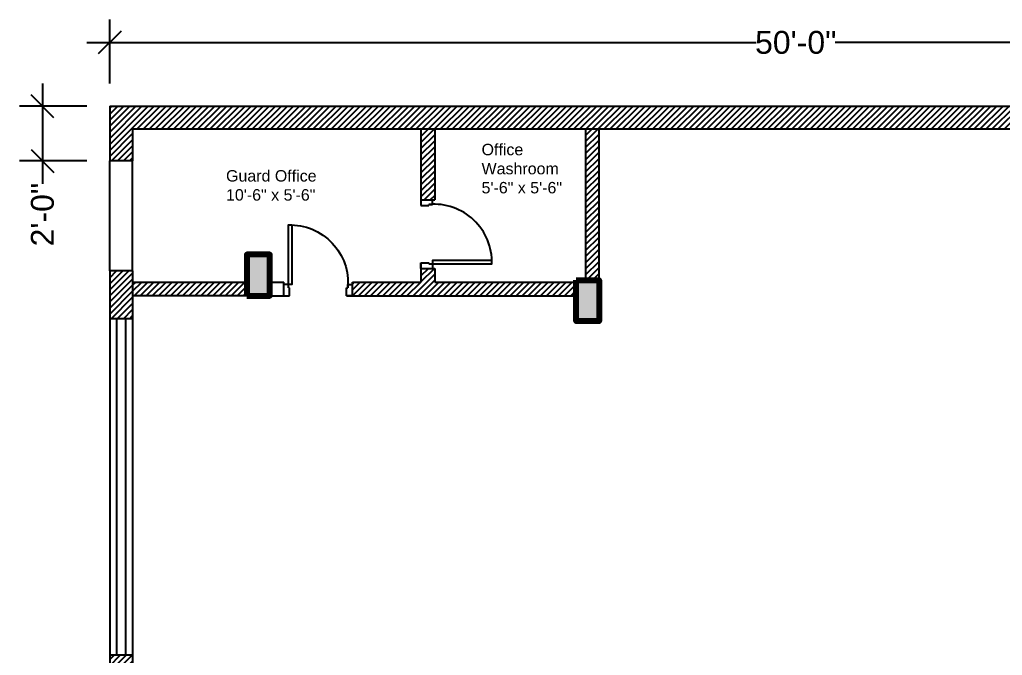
# Model space of a CAD drawing. Header units: inches. Extents: x 3867 to 6777, y -892 to 1021.
# Drawn here: x 6127.6 to 6557.3, y -479.6 to -201.5 of the extents above; entities that cross this region are included whole.
import ezdxf

# ---------------------------------------------------------------- set-up
doc = ezdxf.new("R2010")
doc.units = ezdxf.units.IN
doc.header["$MEASUREMENT"] = 0
doc.linetypes.add('HIDDEN', pattern=[0.375, 0.25, -0.125])
doc.layers.add('column.60', color=255, linetype='Continuous', lineweight=80)
doc.layers.add('FURNITURE', color=54, linetype='Continuous')
doc.layers.add('HATCH', color=1, linetype='Continuous')
doc.layers.add('MES-TEXT', color=250, linetype='Continuous', transparency=0.7)
doc.styles.get("Standard").update_dxf_attribs({"font": 'arial.ttf'})
doc.dimstyles.new('details12', dxfattribs={"dimtxt": 10, "dimasz": 10, "dimexe": 10, "dimexo": 10, "dimgap": 0.09, "dimtad": 0, "dimdec": 1, "dimzin": 3, "dimdsep": 46, "dimlunit": 4, "dimtxsty": 'Standard', "dimblk": 'OBLIQUE', "dimcen": 10, "dimdle": 10, "dimclrd": 4, "dimclre": 4, "dimclrt": 7, "dimadec": 0, "dimazin": 0, "dimtfac": 0.5, "dimtdec": 1, "dimtofl": 0, "dimtmove": 0, "dimatfit": 3, "dimfxl": 1, "dimtolj": 1, "dimtzin": 0, "dimarcsym": 0})
pattern_1 = [(45, (1336.3312, -1228.6184), (-1.3258252, 1.3258252), [])]

# ---------------------------------------------------------------- blocks, each defined once
blk = doc.blocks.new('_Oblique')
at = {"color": 0, "lineweight": -2}
blk.add_line((-0.5, -0.5), (0.5, 0.5), dxfattribs=at)
blk = doc.blocks.new('*D34')
at = {"layer": 'Defpoints', "color": 0, "linetype": 'HIDDEN', "transparency": 16777216}
for p in [(6166.98, -239.44), (6137.58, -263.37), (6166.98, -263.37)]:
    blk.add_point(p, dxfattribs=at)
at = {"layer": 'HATCH', "color": 4, "linetype": 'HIDDEN', "lineweight": -2, "transparency": 16777216}
for p, q in [((6137.58, -229.44), (6137.58, -263.37)), ((6156.98, -239.44), (6127.58, -239.44)), ((6156.98, -263.37), (6127.58, -263.37)), ((6137.58, -263.37), (6137.58, -273.37))]:
    blk.add_line(p, q, dxfattribs=at)
at = {"layer": 'HATCH', "color": 4, "linetype": 'HIDDEN', "lineweight": -2, "transparency": 16777216, "xscale": 10, "yscale": 10, "zscale": 10}
for p, rotation in [((6137.58, -239.44), 90), ((6137.58, -263.37), 270)]:
    blk.add_blockref('_Oblique', p, dxfattribs=dict(at, rotation=rotation))
at = {"layer": 'HATCH', "color": 7, "linetype": 'HIDDEN', "transparency": 16777216, "insert": (6137.58, -286.83), "char_height": 10, "attachment_point": 5, "rotation": 90}
blk.add_mtext('\\A1;2\'-0"', dxfattribs=at)
blk = doc.blocks.new('*D35')
at = {"layer": 'Defpoints', "color": 0, "linetype": 'HIDDEN', "transparency": 16777216}
for p in [(6166.98, -211.55), (6166.98, -239.52), (6766.98, -239.52)]:
    blk.add_point(p, dxfattribs=at)
at = {"layer": 'HATCH', "color": 4, "linetype": 'HIDDEN', "lineweight": -2, "transparency": 16777216}
for p, q in [((6166.98, -229.52), (6166.98, -201.55)), ((6766.98, -229.52), (6766.98, -201.55)), ((6156.98, -211.55), (6449.71, -211.55)), ((6776.98, -211.55), (6484.25, -211.55))]:
    blk.add_line(p, q, dxfattribs=at)
at = {"layer": 'HATCH', "color": 4, "linetype": 'HIDDEN', "lineweight": -2, "transparency": 16777216, "xscale": 10, "yscale": 10, "zscale": 10, "rotation": 180}
blk.add_blockref('_Oblique', (6166.98, -211.55), dxfattribs=at)
at = {"layer": 'HATCH', "color": 4, "linetype": 'HIDDEN', "lineweight": -2, "transparency": 16777216, "xscale": 10, "yscale": 10, "zscale": 10}
blk.add_blockref('_Oblique', (6766.98, -211.55), dxfattribs=at)
at = {"layer": 'HATCH', "color": 7, "linetype": 'HIDDEN', "transparency": 16777216, "insert": (6466.98, -211.55), "char_height": 10, "attachment_point": 5}
blk.add_mtext('\\A1;50\'-0"', dxfattribs=at)
blk = doc.blocks.new('D3')
at = {"layer": 'FURNITURE', "linetype": 'Continuous'}
for p, q in [((-30, 0), (-30, 5)), ((-28, 5), (-30, 5)), ((-28, 3.5), (-28, 5)), ((-2, 5), (0, 5)), ((-2, 3.5), (-2, 5)), ((0, 0), (0, 5)), ((-30, 0), (-27.5, 0)), ((-27.5, 3.5), (-28, 3.5)), ((-27.5, 0), (-27.5, 3.5)), ((-2.5, 0), (-2.5, 3.5)), ((-2.5, 3.5), (-2, 3.5)), ((0, 0), (-2.5, 0))]:
    blk.add_line(p, q, dxfattribs=at)
blk.add_lwpolyline([(-3.5, 31), (-3.5, 5), (-2, 5), (-2, 31)], close=True, dxfattribs=at)
blk.add_arc((-2.75, 5.67), 25.34, 88.3041, 184.9079, dxfattribs=at)

msp = doc.modelspace()

# ---------------------------------------------------------------- hatches: boundary and pattern name
at = {"layer": 'HATCH', "linetype": 'HIDDEN', "ltscale": 20, "true_color": 0xf7abae}
h = msp.add_hatch(dxfattribs=at)
h.set_pattern_fill('ANSI31', color=241, scale=15)
h.set_pattern_definition(pattern_1)
h.paths.add_polyline_path([(6176.98, -311.44), (6166.98, -311.44), (6166.98, -332.37), (6176.98, -332.37)])
h.paths.add_polyline_path([(6400.08, -851.52), (6400.08, -841.52), (6220.48, -841.52), (6210.61, -841.54), (6210.61, -851.52)])
h.paths.add_polyline_path([(6530.08, -841.52), (6530.08, -851.52), (6766.98, -851.52), (6766.98, -239.52), (6166.98, -239.52), (6166.98, -263.37), (6176.98, -263.37), (6176.98, -249.52), (6756.98, -249.52), (6756.98, -841.52)])
h.paths.add_polyline_path([(6489.08, -851.52), (6489.08, -841.52), (6448.08, -841.52), (6448.08, -851.52)])
h.paths.add_polyline_path([(6210.58, -606.37), (6220.47, -606.37), (6220.47, -499.72), (6220.47, -489.68), (6210.56, -489.68), (6176.98, -489.68), (6176.98, -479.62), (6166.98, -479.62), (6166.98, -489.68), (6166.98, -499.72), (6176.98, -499.72), (6210.56, -499.72)])
h.paths.add_polyline_path([(6220.48, -767.69), (6210.6, -767.69), (6210.61, -841.54), (6220.48, -841.52)])
h.paths.add_polyline_path([(6210.6, -743.62), (6220.48, -743.62), (6220.47, -630.37), (6210.58, -630.37)])
at = {"layer": 'HATCH', "linetype": 'HIDDEN', "ltscale": 20, "true_color": 0xed1f24}
h = msp.add_hatch(dxfattribs=at)
h.set_pattern_fill('ANSI31', color=240, scale=15)
h.set_pattern_definition(pattern_1)
h.paths.add_polyline_path([(6380.97, -249.52), (6375.08, -249.52), (6375.08, -315.52), (6380.97, -315.52)])
h.paths.add_polyline_path([(6370.97, -316.37), (6309.08, -316.37), (6309.08, -310.37), (6303.08, -310.37), (6303.08, -316.37), (6273.08, -316.37), (6273.08, -322.36), (6370.97, -322.36)])
h.paths.add_polyline_path([(6309.08, -249.52), (6303.08, -249.52), (6303.08, -280.37), (6308.08, -280.37), (6309.08, -280.37)])
h.paths.add_polyline_path([(6226.97, -316.37), (6176.98, -316.37), (6176.98, -322.36), (6226.97, -322.36)])
h.paths.add_polyline_path([(6386.45, -489.68), (6385.89, -489.68), (6220.47, -489.68), (6220.47, -494.68), (6381.45, -494.68), (6381.45, -595.37), (6220.47, -595.37), (6220.47, -600.37), (6385.89, -600.37), (6386.45, -600.37), (6386.45, -595.37), (6386.45, -494.68)])
h.paths.add_polyline_path([(6501.97, -489.66), (6496.97, -489.66), (6428.97, -489.68), (6423.95, -489.68), (6423.95, -600.37), (6428.97, -600.37), (6496.97, -600.41), (6501.97, -600.41), (6501.97, -547.52), (6501.97, -542.52)])
h.paths.add_polyline_path([(6428.97, -494.68), (6496.97, -494.82), (6496.97, -542.52), (6496.97, -547.52), (6496.97, -595.48), (6428.97, -595.38), (6428.97, -587.52)], flags=16)
h.paths.add_polyline_path([(6376.08, -636.37), (6371.08, -636.37), (6371.08, -761.73), (6376.08, -761.73), (6376.08, -721.52), (6381.07, -721.52), (6381.07, -716.52), (6376.08, -716.52)])
h.paths.add_polyline_path([(6376.08, -779.73), (6371.08, -779.73), (6371.08, -780.73), (6236.97, -780.73), (6236.97, -785.73), (6371.08, -785.73), (6371.08, -841.52), (6376.08, -841.52), (6376.08, -785.73)])
h.paths.add_polyline_path([(6226.97, -780.73), (6220.48, -780.73), (6220.48, -785.73), (6226.97, -785.73)])
h.paths.add_polyline_path([(6477.02, -836.48), (6472.02, -836.48), (6472.02, -841.52), (6477.02, -841.52)], flags=0)
h.paths.add_polyline_path([(6554.13, -765.62), (6549.02, -765.62), (6549.02, -770.56), (6477.02, -770.56), (6477.02, -721.52), (6481.94, -721.52), (6481.94, -716.52), (6477.02, -716.52), (6472.02, -716.52), (6411.07, -716.52), (6411.07, -721.52), (6472.02, -721.52), (6472.02, -806.48), (6477.02, -806.48), (6477.02, -775.56), (6549.02, -775.56), (6549.02, -841.52), (6554.13, -841.52), (6554.13, -775.56)])
h.paths.add_polyline_path([(6549.02, -741.62), (6554.13, -741.62), (6554.13, -716.52), (6549.02, -716.52), (6511.94, -716.52), (6511.94, -721.52), (6549.02, -721.52)])
at = {"layer": 'HATCH', "linetype": 'HIDDEN', "true_color": 0x642165}
h = msp.add_hatch(color=219, dxfattribs=at)
h.dxf.hatch_style = 1
h.paths.add_polyline_path([(6236.97, -304.32), (6226.97, -304.32), (6226.97, -322.36), (6236.97, -322.36)])
h.paths.add_polyline_path([(6380.97, -315.52), (6370.97, -315.52), (6370.97, -333.52), (6380.97, -333.52)])
h.paths.add_polyline_path([(6236.97, -767.69), (6226.97, -767.69), (6226.97, -785.73), (6236.97, -785.73)])
h.paths.add_polyline_path([(6380.97, -761.73), (6370.97, -761.73), (6370.97, -779.73), (6380.97, -779.73)])

# ---------------------------------------------------------------- linework, layer by layer
for p, q in [((6166.98, -239.44), (6166.98, -263.37)), ((6766.98, -239.52), (6166.98, -239.52)), ((6176.98, -249.52), (6176.98, -263.37)), ((6756.98, -249.52), (6176.98, -249.52)), ((6166.98, -311.44), (6166.98, -489.68)), ((6176.98, -311.44), (6176.98, -489.68))]:
    msp.add_line(p, q)
at = {"ltscale": 20}
for p, q in [((6303.08, -249.52), (6303.08, -282.87)), ((6309.08, -249.52), (6309.08, -280.37)), ((6375.08, -249.52), (6375.08, -315.52)), ((6380.97, -315.52), (6380.97, -249.52)), ((6176.98, -263.37), (6166.98, -263.37)), ((6166.98, -311.44), (6166.98, -263.37)), ((6176.98, -311.44), (6176.98, -263.37)), ((6303.08, -280.37), (6309.08, -280.37)), ((6303.08, -307.87), (6303.08, -316.37)), ((6176.98, -311.44), (6166.98, -311.44)), ((6303.08, -310.37), (6309.08, -310.37)), ((6309.08, -310.37), (6309.08, -316.37)), ((6176.98, -316.37), (6226.97, -316.37)), ((6236.97, -316.37), (6243.08, -316.37)), ((6243.08, -322.36), (6243.08, -316.37)), ((6273.08, -322.36), (6273.08, -316.37)), ((6273.08, -316.37), (6303.08, -316.37)), ((6309.08, -316.37), (6370.97, -316.37)), ((6226.97, -322.36), (6176.98, -322.36)), ((6236.97, -322.36), (6245.58, -322.36)), ((6270.58, -322.36), (6370.97, -322.36)), ((6176.98, -332.37), (6166.98, -332.37)), ((6170.08, -479.62), (6170.08, -332.37)), ((6174.08, -479.62), (6174.08, -332.37)), ((6176.98, -479.62), (6166.98, -479.62))]:
    msp.add_line(p, q, dxfattribs=at)
at = {"layer": 'column.60', "ltscale": 0.3}
for points in [[(6226.97, -322.36), (6236.97, -322.36), (6236.97, -304.32), (6226.97, -304.32)], [(6370.97, -315.52), (6380.97, -315.52), (6380.97, -333.52), (6370.97, -333.52)]]:
    msp.add_lwpolyline(points, close=True, dxfattribs=at)

# ---------------------------------------------------------------- block references
at = {"ltscale": 20, "rotation": 270}
msp.add_blockref('D3', (6303.08, -310.37), dxfattribs=at)
at = {"ltscale": 20, "xscale": -1}
msp.add_blockref('D3', (6243.08, -322.36), dxfattribs=at)

# ---------------------------------------------------------------- texts
at = {"layer": 'MES-TEXT', "ltscale": 20, "char_height": 5, "attachment_point": 1}
for s, width, heights, insert in [('Office Washroom\\P5\'-6" x 5\'-6"', 40.6211, [23.8], (6329.58, -255.87)), ('Guard Office\\P10\'-6" x 5\'-6"', 45.75, [21], (6217.83, -267.37))]:
    msp.add_mtext_dynamic_manual_height_columns(s, width=width, gutter_width=1, heights=heights, dxfattribs=dict(at, insert=insert))

# ---------------------------------------------------------------- dimensions: what is measured, and where the dimension line sits
at = {"layer": 'HATCH', "linetype": 'HIDDEN'}
dim = msp.add_linear_dim(base=(6166.98, -211.55), p1=(6766.98, -239.52), p2=(6166.98, -239.52), dimstyle='details12', dxfattribs=at)
dim.commit()
dim.dimension.update_dxf_attribs({"geometry": '*D35', "text_midpoint": (6466.98, -211.55)})
dim = msp.add_linear_dim(base=(6137.58, -263.37), p1=(6166.98, -239.44), p2=(6166.98, -263.37), angle=90, dimstyle='details12', dxfattribs=at)
dim.commit()
dim.dimension.update_dxf_attribs({"geometry": '*D34', "text_midpoint": (6137.58, -286.83)})

doc.saveas('drawing.dxf')
